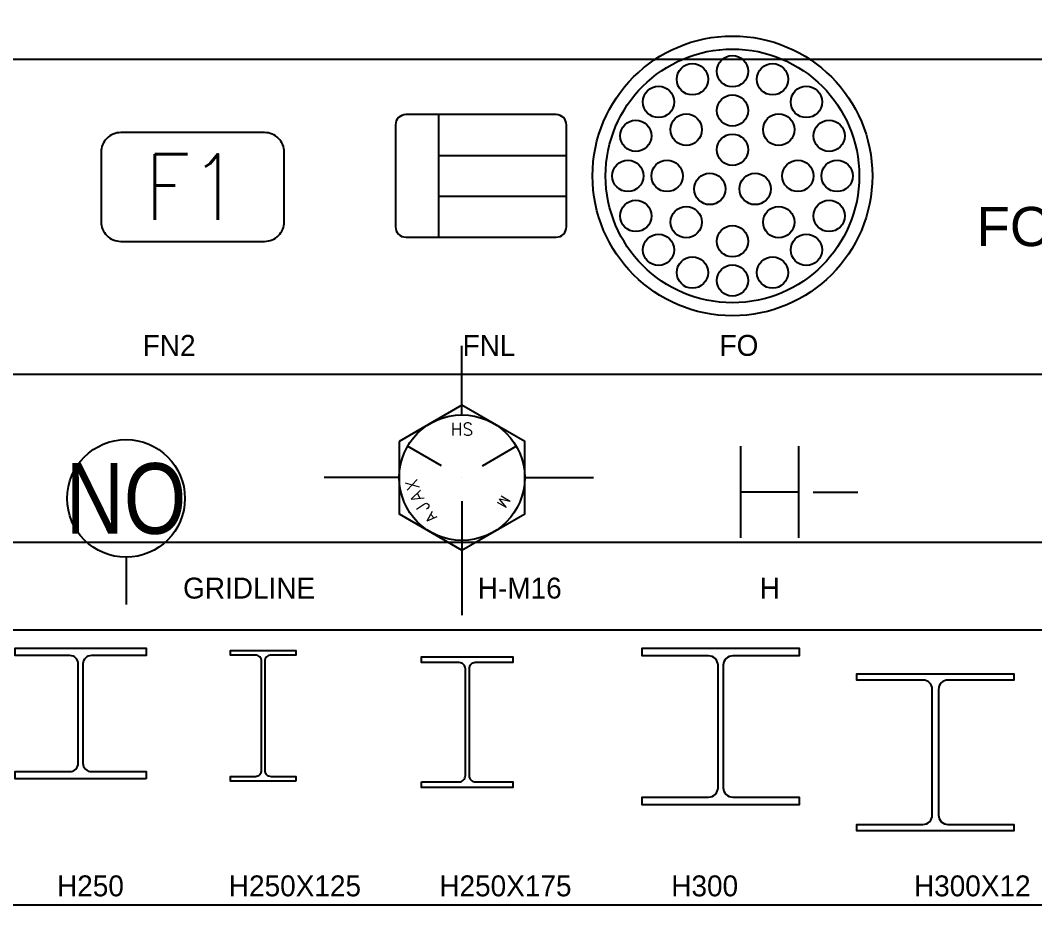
# Model space of a CAD drawing. Header units: inches. Extents: x -2548 to -2391, y 2200 to 2352.
# Drawn here: x -2521.57 to -2502.18, y 2288.53 to 2305.5 of the extents above; entities that cross this region are included whole.
import ezdxf
from ezdxf.enums import TextEntityAlignment as Align

# ---------------------------------------------------------------- set-up
doc = ezdxf.new("R2010")
doc.units = ezdxf.units.IN
doc.header["$MEASUREMENT"] = 0
for name, color, linetype in [('4', 4, 'Continuous'), ('BOLT', 7, 'Continuous'), ('H-250X125X6X9', 7, 'Continuous'), ('H-250X175X7X11', 2, 'Continuous'), ('H-250X250X9X14', 7, 'Continuous'), ('H-300X300X10X15', 5, 'Continuous'), ('H-300X300X12X12', 9, 'Continuous'), ('TXT', 2, 'Continuous'), ('VPORTS', 7, 'Continuous')]:
    doc.layers.add(name, color=color, linetype=linetype)
doc.styles.add('EUR', font='eur_____.pfb', dxfattribs={"width": 0.95})
doc.styles.add('Rs75', font='romans.shx', dxfattribs={"width": 0.75})
doc.styles.add('SANSSERIFBOLDOBLIQUE', font='sasbo___.pfb')

# ---------------------------------------------------------------- blocks, each defined once
blk = doc.blocks.new('FN2')
at = {"color": 8}
blk.add_lwpolyline([(-2.75, -2.08), (2.75, -2.08, 0.414214), (3.5, -1.33), (3.5, 1.33, 0.414214), (2.75, 2.08), (-2.75, 2.08, 0.414214), (-3.5, 1.33), (-3.5, -1.33, 0.414214)], format="xyb", close=True, dxfattribs=at)
at = {"color": 4, "style": 'Rs75', "width": 0.9}
blk.add_attdef('FSS', text='', height=2.5, dxfattribs=at).set_placement((0, 0), align=Align.MIDDLE)
blk = doc.blocks.new('FNL')
at = {"color": 9}
for p, q in [((-2.821, 3.905), (-2.821, -3.905)), ((-2.821, 1.302), (5.321, 1.302)), ((-2.821, -1.302), (5.321, -1.302))]:
    blk.add_line(p, q, dxfattribs=at)
blk.add_lwpolyline([(-5.571, -3.254, 0.414214), (-4.921, -3.905), (4.671, -3.905, 0.414214), (5.321, -3.254), (5.321, 3.254, 0.414214), (4.671, 3.905), (-4.921, 3.905, 0.414214), (-5.571, 3.254)], format="xyb", close=True, dxfattribs=at)
at = {"color": 2, "style": 'Rs75', "width": 0.8}
for p in [(0.925, 2.604), (0.925, 0), (0.925, -2.604)]:
    blk.add_attdef('%%P0.000', text='', height=1.5, dxfattribs=at).set_placement(p, align=Align.MIDDLE)
at = {"color": 4, "style": 'Rs75', "width": 0.8}
blk.add_attdef('F1', text='', height=1.7, rotation=90, dxfattribs=at).set_placement((-4.071, 0), align=Align.MIDDLE)
blk = doc.blocks.new('FO')
at = {"color": 9}
blk.add_circle((0, 0), 53.49, dxfattribs=at)
at = {"color": 1}
blk.add_circle((0, 0), 48.49, dxfattribs=at)
for centre in [(-15.31, 36.96), (0, 40), (15.31, 36.96), (-28.28, 28.28), (28.28, 28.28), (0, 25), (-17.68, 17.68), (17.68, 17.68), (-36.96, 15.31), (36.96, 15.31), (0, 10), (-40, 0), (-25, 0), (25, 0), (40, 0), (-8.66, -5), (8.66, -5), (-36.96, -15.31), (36.96, -15.31), (-17.68, -17.68), (17.68, -17.68), (0, -25), (-28.28, -28.28), (28.28, -28.28), (-15.31, -36.96), (15.31, -36.96), (0, -40)]:
    blk.add_circle(centre, 6)
blk = doc.blocks.new('FOR-CONS')
at = {"layer": 'TXT', "color": 4, "style": 'SANSSERIFBOLDOBLIQUE'}
blk.add_text('FOR   CONSTRUCTION', height=7.5, dxfattribs=at).set_placement((0, 0))
blk = doc.blocks.new('GRIDLINE')
at = {"color": 8}
blk.add_line((0, 3), (0, 0), dxfattribs=at)
at = {"color": 9}
blk.add_circle((0, 6.75), 3.75, dxfattribs=at)
at = {"color": 6, "style": 'EUR', "width": 0.85}
blk.add_attdef('NO', text='', height=4.5, dxfattribs=at).set_placement((0, 6.75), align=Align.MIDDLE)
blk = doc.blocks.new('H-M16')
blk.add_line((0, 0), (0, 0))
at = {"layer": 'BOLT'}
for p, q in [((0, 12), (0, 25.18)), ((12, 0), (25.18, 0)), ((-12, 0), (-26.32, 0)), ((0, -12), (0, -26.32))]:
    blk.add_line(p, q, dxfattribs=at)
at = {"layer": 'BOLT', "color": 9}
for p, q in [((-3.9, 2.25), (-10.39, 6)), ((3.9, 2.25), (10.39, 6)), ((0, -4.5), (0, -12))]:
    blk.add_line(p, q, dxfattribs=at)
at = {"layer": 'BOLT', "color": 8}
blk.add_lwpolyline([(-12, 6.93), (-12, -6.93), (0, -13.86), (12, -6.93), (12, 6.93), (0, 13.86)], close=True, dxfattribs=at)
at = {"layer": 'BOLT', "color": 9}
blk.add_circle((0, 0), 12, dxfattribs=at)
at = {"layer": 'BOLT', "style": 'Rs75'}
blk.add_text('HS', height=2.4, dxfattribs=at).set_placement((0, 9.26), align=Align.MIDDLE)
for s, height, rotation, p in [('X', 2.4, 106, (-9.51, -1.38)), ('A', 2.4, 115, (-8.64, -3.63)), ('M', 2, 240, (8.02, -4.63)), ('J', 2.4, 124, (-7.44, -5.71)), ('A', 2, 133, (-5.92, -7.58))]:
    blk.add_text(s, height=height, rotation=rotation, dxfattribs=at).set_placement(p, align=Align.MIDDLE)
blk = doc.blocks.new('H')
at = {"color": 4}
for p, q in [((0, 0), (0, 1.75)), ((1.106, 1.75), (1.106, 0)), ((1.106, 0.875), (0, 0.875))]:
    blk.add_line(p, q, dxfattribs=at)
at = {"color": 2}
blk.add_line((1.381, 0.875), (2.235, 0.875), dxfattribs=at)
at = {"color": 2, "style": 'Rs75', "width": 0.75}
blk.add_attdef('300X300X10X5', text='', height=1.5, dxfattribs=at).set_placement((2.475, 0.784), align=Align.MIDDLE_LEFT)
blk = doc.blocks.new('H250')
at = {"layer": 'H-250X250X9X14'}
blk.add_lwpolyline([(125, -125), (-125, -125), (-125, -111), (-20.5, -111, 0.414214), (-4.5, -95), (-4.5, 95, 0.414214), (-20.5, 111), (-125, 111), (-125, 125), (125, 125), (125, 111), (20.5, 111, 0.414214), (4.5, 95), (4.5, -95, 0.414214), (20.5, -111), (125, -111)], format="xyb", close=True, dxfattribs=at)
blk = doc.blocks.new('H250X125')
at = {"layer": 'H-250X125X6X9'}
blk.add_lwpolyline([(62.5, -125), (-62.5, -125), (-62.5, -116), (-15, -116, 0.414214), (-3, -104), (-3, 104, 0.414214), (-15, 116), (-62.5, 116), (-62.5, 125), (62.5, 125), (62.5, 116), (15, 116, 0.414214), (3, 104), (3, -104, 0.414214), (15, -116), (62.5, -116)], format="xyb", close=True, dxfattribs=at)
blk = doc.blocks.new('H250X175')
at = {"layer": 'H-250X175X7X11'}
blk.add_lwpolyline([(-87.5, -114), (-15.5, -114, 0.414214), (-3.5, -102), (-3.5, 102, 0.414214), (-15.5, 114), (-87.5, 114), (-87.5, 125), (87.5, 125), (87.5, 114), (15.5, 114, 0.414214), (3.5, 102), (3.5, -102, 0.414214), (15.5, -114), (87.5, -114), (87.5, -125), (-87.5, -125)], format="xyb", close=True, dxfattribs=at)
blk = doc.blocks.new('H300')
at = {"layer": 'H-300X300X10X15'}
blk.add_lwpolyline([(23, 135, 0.414214), (5, 117), (5, -117, 0.414214), (23, -135), (150, -135), (150, -150), (-150, -150), (-150, -135), (-23, -135, 0.414214), (-5, -117), (-5, 117, 0.414214), (-23, 135), (-150, 135), (-150, 150), (150, 150), (150, 135)], format="xyb", close=True, dxfattribs=at)
blk = doc.blocks.new('H300X12')
at = {"layer": 'H-300X300X12X12'}
blk.add_lwpolyline([(-6, -120), (-6, 120, 0.414214), (-24, 138), (-150, 138), (-150, 150), (150, 150), (150, 138), (24, 138, 0.414214), (6, 120), (6, -120, 0.414214), (24, -138), (150, -138), (150, -150), (-150, -150), (-150, -138), (-24, -138, 0.414214)], format="xyb", close=True, dxfattribs=at)

msp = doc.modelspace()

# ---------------------------------------------------------------- linework, layer by layer
for p, q in [((-2547.27235, 2304.75731), (-2476.47077, 2304.75731)), ((-2547.27235, 2293.84294), (-2476.47077, 2293.84294)), ((-2547.27235, 2288.58486), (-2476.47077, 2288.58486))]:
    msp.add_line(p, q)
for points in [[(-2547.27235, 2351.85742), (-2476.47077, 2351.85742), (-2476.47077, 2295.51363), (-2547.27235, 2295.51363)], [(-2547.27235, 2298.72904), (-2476.47077, 2298.72904), (-2476.47077, 2242.38525), (-2547.27235, 2242.38525)]]:
    msp.add_lwpolyline(points, close=True)

# ---------------------------------------------------------------- block references
at = {"layer": 'VPORTS'}
for name, p, xscale, yscale, zscale in [('FO', (-2507.95492, 2302.52294), 0.05, 0.05, 0.05), ('FNL', (-2512.72658, 2302.52294), 0.3, 0.3, 0.3), ('FOR-CONS', (-2503.28931, 2301.18026), 0.1, 0.1, 0.1), ('H-M16', (-2513.12732, 2296.75357), 0.1, 0.1, 0.1), ('H300', (-2508.18093, 2291.99571), 0.01, 0.01, 0.01), ('H250', (-2520.41773, 2292.24201), 0.01, 0.01, 0.01), ('H250X125', (-2516.92737, 2292.20096), 0.01, 0.01, 0.01), ('H250X175', (-2513.02638, 2292.07781), 0.01, 0.01, 0.01), ('H300X12', (-2504.07463, 2291.50312), 0.01, 0.01, 0.01)]:
    msp.add_blockref(name, p, dxfattribs=dict(at, xscale=xscale, yscale=yscale, zscale=zscale))
for name, p, xscale, yscale, zscale, values in [('FN2', (-2518.27583, 2302.31094), 0.5, 0.5, 0.5, {'FSS': 'F1'}), ('GRIDLINE', (-2519.54942, 2294.33096), 0.3, 0.3, 0.3, {'NO': 'NO'})]:
    msp.add_blockref(name, p, dxfattribs=dict(at, xscale=xscale, yscale=yscale, zscale=zscale)).add_auto_attribs(values)
msp.add_blockref('H', (-2507.7958, 2295.60283), dxfattribs=at)

# ---------------------------------------------------------------- texts
at = {"layer": '4'}
for s, p in [('FN2', (-2519.23016, 2299.08234)), ('FNL', (-2513.11537, 2299.08234)), ('FO', (-2508.20233, 2299.08234)), ('GRIDLINE', (-2518.45946, 2294.44154)), ('H-M16', (-2512.82498, 2294.44154)), ('H', (-2507.43285, 2294.44154)), ('H250', (-2520.86942, 2288.74839)), ('H250X125', (-2517.58437, 2288.74839)), ('H250X175', (-2513.56019, 2288.74839)), ('H300', (-2509.12539, 2288.74839)), ('H300X12', (-2504.48526, 2288.74839))]:
    msp.add_text(s, height=0.4, dxfattribs=at).set_placement(p)

doc.saveas('drawing.dxf')
